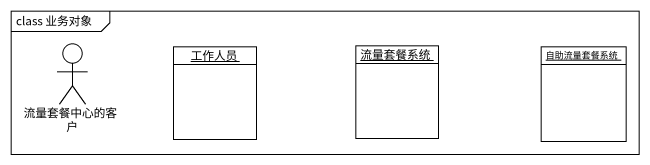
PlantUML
@startuml
mainframe class 业务对象
allowmixing
hide circle
hide empty members
actor 流量套餐中心的客户
object 工作人员
object 流量套餐系统
object 自助流量套餐系统
@enduml
